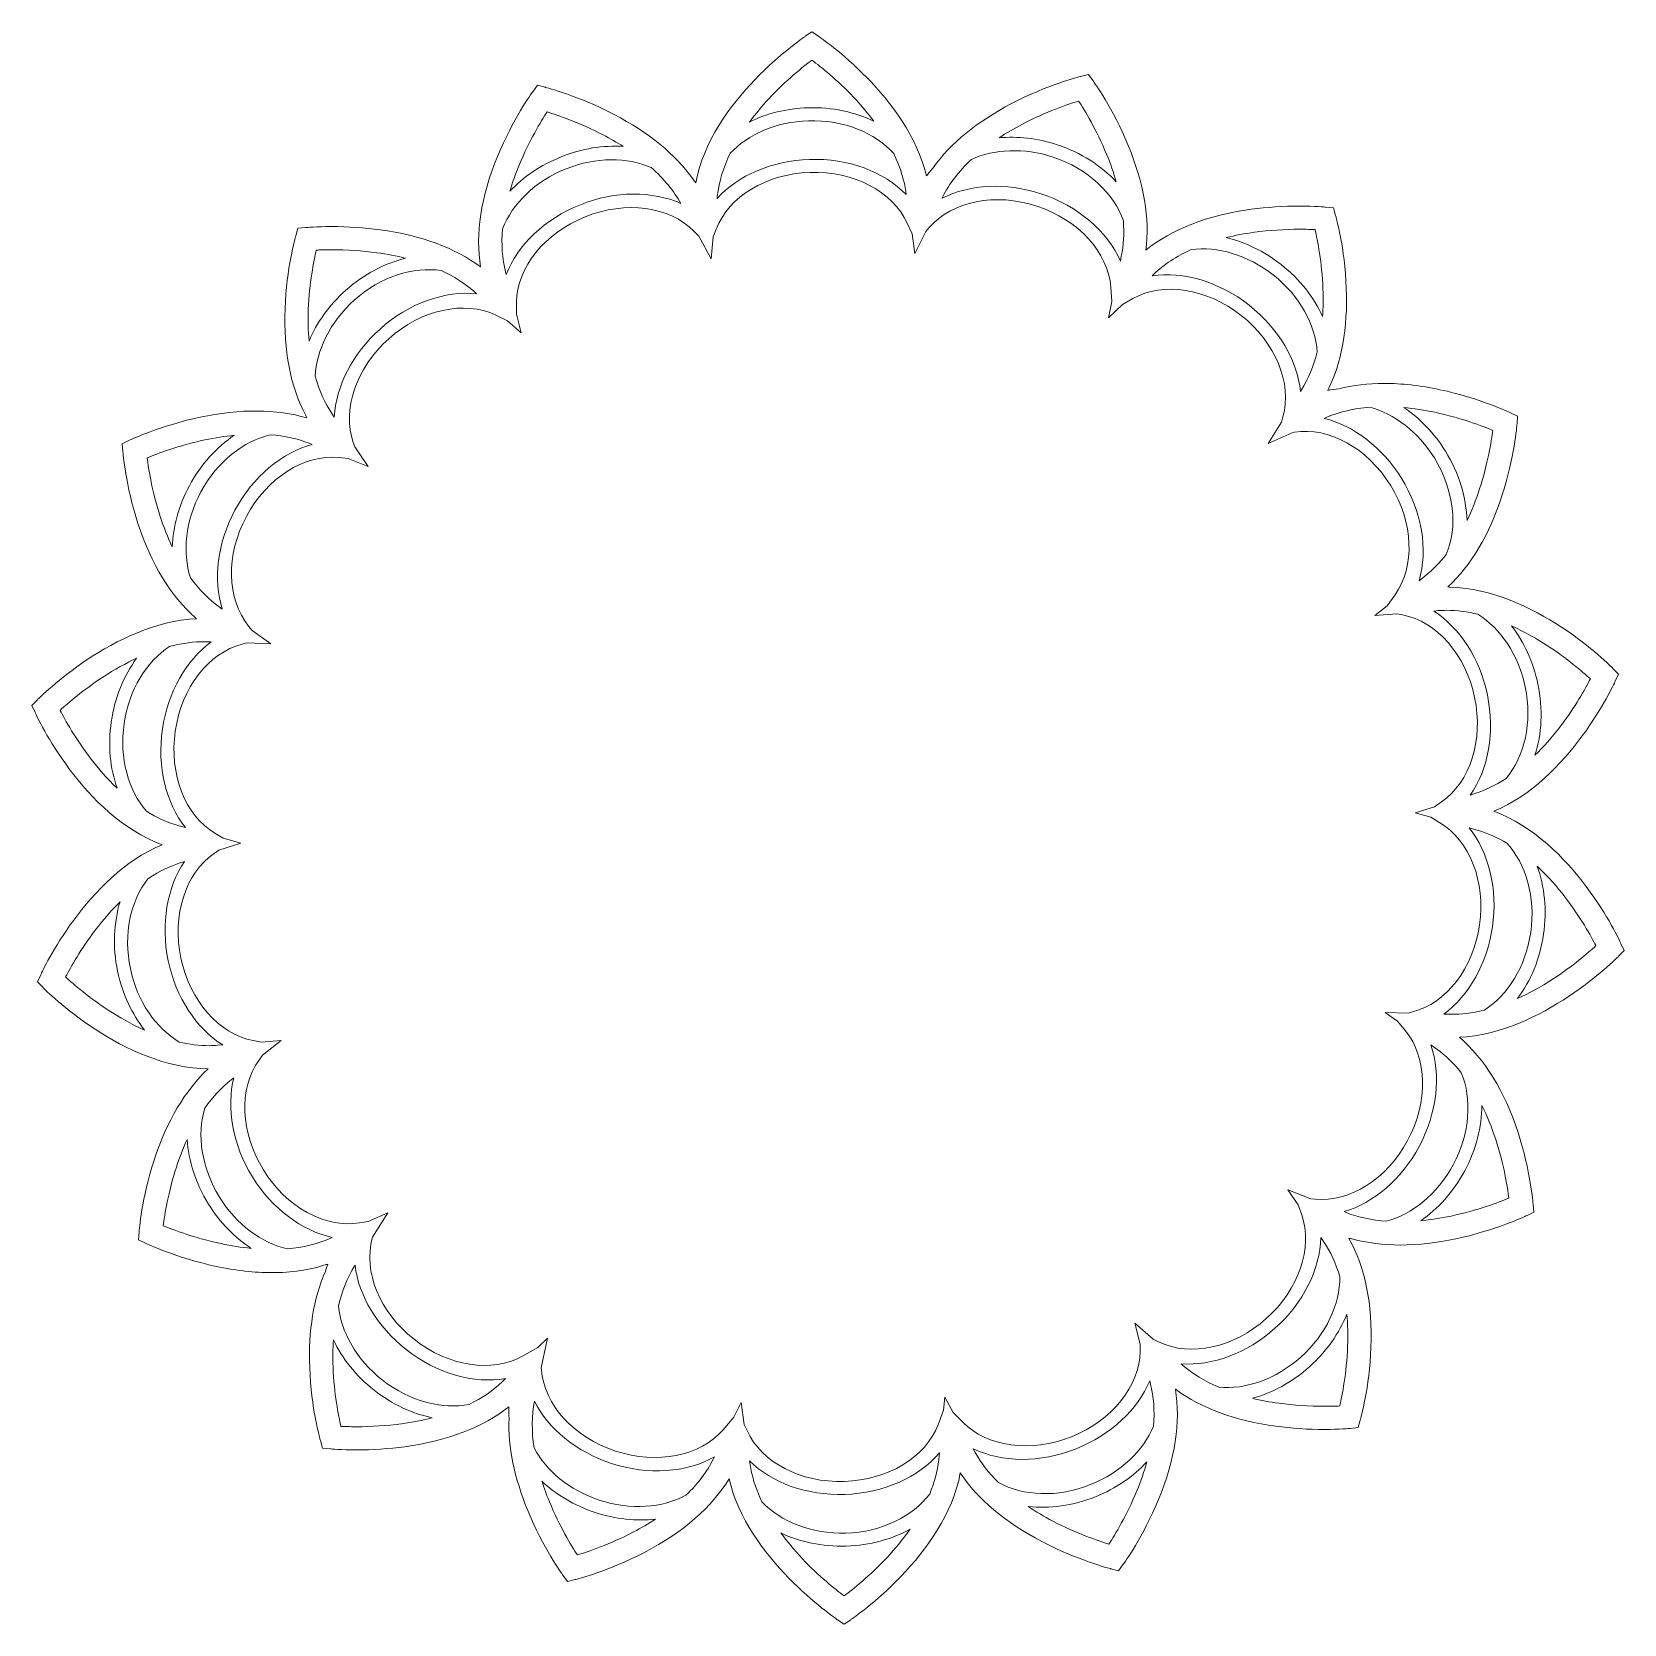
# Model space of a CAD drawing. Header units: millimetres. Extents: x 37 to 1687, y -819 to -120.
# Drawn here: x 37.2 to 343.8, y -451 to -144.4 of the extents above; entities that cross this region are included whole.
import ezdxf

# ---------------------------------------------------------------- set-up
doc = ezdxf.new("R2010")
doc.units = ezdxf.units.MM
doc.header["$MEASUREMENT"] = 0
doc.layers.add('Layer 2', color=7, linetype='Continuous')

msp = doc.modelspace()

# ---------------------------------------------------------------- linework, layer by layer
at = {"layer": 'Layer 2', "lineweight": 0}
for points, knots in [([(318.71, -294.48), (333.31, -288.37), (341.72, -270.27), (342.08, -269.46), (342.08, -269.46), (342.72, -268.07), (342.72, -268.07), (342.72, -268.07), (341.64, -266.98), (341.64, -266.98), (341.02, -266.35), (326.38, -251.71), (310.23, -251.35), (310.11, -251.33), (309.99, -251.31), (309.87, -251.3), (314.28, -247.19), (317.85, -241.18), (320.26, -233.77), (322.66, -226.37), (323.15, -220.18), (323.17, -219.92), (323.17, -219.92), (323.28, -218.4), (323.28, -218.4), (323.28, -218.4), (321.89, -217.74), (321.89, -217.74), (321.66, -217.63), (315.95, -214.94), (308.31, -213.31), (304.56, -212.51), (300.95, -212.1), (297.59, -212.1), (297.59, -212.1), (297.59, -212.1), (297.59, -212.1), (294.47, -212.1), (291.57, -212.45), (288.89, -213.13), (288.16, -213.19), (287.44, -213.3), (286.73, -213.47), (289.37, -208.16), (290.6, -201.41), (290.3, -193.76), (290, -186), (288.31, -180.02), (288.24, -179.77), (288.24, -179.77), (287.83, -178.3), (287.83, -178.3), (287.83, -178.3), (286.3, -178.15), (286.3, -178.15), (286.22, -178.14), (284.31, -177.96), (281.37, -177.96), (278.19, -177.96), (275.04, -178.17), (272, -178.58), (263.63, -179.71), (256.68, -182.41), (251.73, -186.43), (252.47, -180.45), (251.3, -173.54), (248.31, -166.29), (245.35, -159.12), (241.68, -154.05), (241.53, -153.84), (241.53, -153.84), (240.64, -152.6), (240.64, -152.6), (240.64, -152.6), (239.15, -152.98), (239.15, -152.98), (238.89, -153.04), (232.78, -154.61), (225.86, -158.21), (219.25, -161.66), (214.11, -165.88), (210.75, -170.57), (210.29, -171.07), (209.87, -171.6), (209.48, -172.16), (205.82, -156.99), (189.4, -145.76), (188.66, -145.26), (188.66, -145.26), (187.4, -144.41), (187.4, -144.41), (187.4, -144.41), (186.13, -145.26), (186.13, -145.26), (185.36, -145.78), (168.02, -157.64), (165.03, -173.48), (164.85, -173.22), (164.66, -172.97), (164.47, -172.73), (161.12, -168.02), (155.94, -163.76), (149.31, -160.31), (142.39, -156.7), (136.28, -155.14), (136.02, -155.08), (136.02, -155.08), (134.54, -154.7), (134.54, -154.7), (134.54, -154.7), (133.64, -155.93), (133.64, -155.93), (133.49, -156.15), (129.81, -161.24), (126.86, -168.39), (123.67, -176.12), (122.56, -183.42), (123.6, -189.66), (118.73, -186.04), (112.1, -183.58), (104.25, -182.52), (101.21, -182.11), (98.06, -181.9), (94.88, -181.9), (91.94, -181.9), (90.03, -182.08), (89.95, -182.09), (89.95, -182.09), (88.42, -182.24), (88.42, -182.24), (88.42, -182.24), (88.01, -183.71), (88.01, -183.71), (87.93, -183.96), (86.25, -189.95), (85.95, -197.7), (85.64, -205.73), (87, -212.73), (89.9, -218.16), (89.98, -218.36), (90.07, -218.56), (90.16, -218.76), (84.35, -217.02), (77.3, -216.97), (69.59, -218.62), (61.92, -220.26), (56.24, -222.94), (56, -223.05), (56, -223.05), (54.62, -223.71), (54.62, -223.71), (54.62, -223.71), (54.73, -225.23), (54.73, -225.23), (54.75, -225.49), (55.24, -231.7), (57.64, -239.08), (60.18, -246.88), (63.97, -253.08), (68.68, -257.19), (68.75, -257.27), (68.83, -257.34), (68.9, -257.41), (53.06, -258.23), (38.89, -272.4), (38.28, -273.02), (38.28, -273.02), (37.2, -274.11), (37.2, -274.11), (37.2, -274.11), (37.84, -275.5), (37.84, -275.5), (38.22, -276.34), (47.03, -295.3), (62.29, -300.95), (47.69, -307.06), (39.28, -325.16), (38.92, -325.96), (38.92, -325.96), (38.28, -327.36), (38.28, -327.36), (38.28, -327.36), (39.36, -328.45), (39.36, -328.45), (39.99, -329.08), (54.86, -343.96), (71.17, -344.09), (66.74, -348.2), (63.16, -354.22), (60.74, -361.65), (58.35, -369.04), (57.86, -375.24), (57.84, -375.5), (57.84, -375.5), (57.72, -377.02), (57.72, -377.02), (57.72, -377.02), (59.11, -377.68), (59.11, -377.68), (59.35, -377.8), (65.04, -380.48), (72.69, -382.12), (76.45, -382.92), (80.06, -383.33), (83.43, -383.33), (87.23, -383.33), (90.71, -382.81), (93.85, -381.79), (93.97, -381.77), (94.09, -381.73), (94.21, -381.7), (94.02, -382.16), (93.86, -382.64), (93.72, -383.12), (91.47, -388.25), (90.42, -394.57), (90.7, -401.66), (91, -409.41), (92.69, -415.41), (92.76, -415.66), (92.76, -415.66), (93.17, -417.13), (93.17, -417.13), (93.17, -417.13), (94.7, -417.28), (94.7, -417.28), (94.78, -417.28), (96.69, -417.47), (99.63, -417.47), (102.81, -417.47), (105.96, -417.26), (109, -416.85), (117.26, -415.73), (124.13, -413.09), (129.06, -409.16), (129, -409.92), (129.01, -410.68), (129.08, -411.44), (128.88, -416.83), (130.1, -422.85), (132.69, -429.14), (135.65, -436.29), (139.32, -441.38), (139.47, -441.59), (139.47, -441.59), (140.37, -442.82), (140.37, -442.82), (140.37, -442.82), (141.85, -442.45), (141.85, -442.45), (142.11, -442.38), (148.22, -440.82), (155.14, -437.21), (162.6, -433.32), (168.2, -428.45), (171.46, -423.02), (174.99, -438.32), (191.6, -449.67), (192.34, -450.17), (192.34, -450.17), (193.6, -451.02), (193.6, -451.02), (193.6, -451.02), (194.87, -450.17), (194.87, -450.17), (195.64, -449.65), (213.03, -437.75), (215.98, -421.9), (219.3, -426.93), (224.69, -431.47), (231.69, -435.12), (238.61, -438.72), (244.72, -440.29), (244.98, -440.35), (244.98, -440.35), (246.46, -440.73), (246.46, -440.73), (246.46, -440.73), (247.36, -439.49), (247.36, -439.49), (247.52, -439.28), (251.19, -434.18), (254.14, -427.04), (257.33, -419.31), (258.44, -412.02), (257.4, -405.78), (257.44, -405.81), (257.48, -405.83), (257.53, -405.86), (262.38, -409.43), (268.97, -411.85), (276.75, -412.91), (279.79, -413.32), (282.94, -413.53), (286.12, -413.53), (289.06, -413.53), (290.97, -413.34), (291.05, -413.33), (291.05, -413.33), (292.58, -413.18), (292.58, -413.18), (292.58, -413.18), (293, -411.72), (293, -411.72), (293.07, -411.47), (294.75, -405.45), (295.05, -397.72), (295.38, -389.43), (293.91, -382.23), (290.81, -376.73), (291.02, -376.77), (291.23, -376.81), (291.44, -376.84), (297.13, -378.41), (303.95, -378.4), (311.41, -376.81), (319.07, -375.17), (324.76, -372.49), (325, -372.37), (325, -372.37), (326.38, -371.71), (326.38, -371.71), (326.38, -371.71), (326.27, -370.19), (326.27, -370.19), (326.25, -369.93), (325.76, -363.74), (323.36, -356.34), (320.78, -348.42), (316.9, -342.13), (312.07, -338.02), (327.92, -337.22), (342.11, -323.03), (342.72, -322.41), (342.72, -322.41), (343.8, -321.32), (343.8, -321.32), (343.8, -321.32), (343.16, -319.93), (343.16, -319.93), (342.78, -319.09), (333.97, -300.13), (318.71, -294.48)], [0, 0, 0, 0, 1, 1, 1, 2, 2, 2, 3, 3, 3, 4, 4, 4, 5, 5, 5, 6, 6, 6, 7, 7, 7, 8, 8, 8, 9, 9, 9, 10, 10, 10, 11, 11, 11, 12, 12, 12, 13, 13, 13, 14, 14, 14, 15, 15, 15, 16, 16, 16, 17, 17, 17, 18, 18, 18, 19, 19, 19, 20, 20, 20, 21, 21, 21, 22, 22, 22, 23, 23, 23, 24, 24, 24, 25, 25, 25, 26, 26, 26, 27, 27, 27, 28, 28, 28, 29, 29, 29, 30, 30, 30, 31, 31, 31, 32, 32, 32, 33, 33, 33, 34, 34, 34, 35, 35, 35, 36, 36, 36, 37, 37, 37, 38, 38, 38, 39, 39, 39, 40, 40, 40, 41, 41, 41, 42, 42, 42, 43, 43, 43, 44, 44, 44, 45, 45, 45, 46, 46, 46, 47, 47, 47, 48, 48, 48, 49, 49, 49, 50, 50, 50, 51, 51, 51, 52, 52, 52, 53, 53, 53, 54, 54, 54, 55, 55, 55, 56, 56, 56, 57, 57, 57, 58, 58, 58, 59, 59, 59, 60, 60, 60, 61, 61, 61, 62, 62, 62, 63, 63, 63, 64, 64, 64, 65, 65, 65, 66, 66, 66, 67, 67, 67, 68, 68, 68, 69, 69, 69, 70, 70, 70, 71, 71, 71, 72, 72, 72, 73, 73, 73, 74, 74, 74, 75, 75, 75, 76, 76, 76, 77, 77, 77, 78, 78, 78, 79, 79, 79, 80, 80, 80, 81, 81, 81, 82, 82, 82, 83, 83, 83, 84, 84, 84, 85, 85, 85, 86, 86, 86, 87, 87, 87, 88, 88, 88, 89, 89, 89, 90, 90, 90, 91, 91, 91, 92, 92, 92, 93, 93, 93, 94, 94, 94, 95, 95, 95, 96, 96, 96, 97, 97, 97, 98, 98, 98, 99, 99, 99, 100, 100, 100, 101, 101, 101, 102, 102, 102, 103, 103, 103, 104, 104, 104, 105, 105, 105, 106, 106, 106, 107, 107, 107, 108, 108, 108, 109, 109, 109, 110, 110, 110, 111, 111, 111, 112, 112, 112, 113, 113, 113, 114, 114, 114, 114]), ([(179.08, -157.32), (182.41, -153.75), (185.76, -151.09), (187.4, -149.86), (189.18, -151.19), (192.25, -153.65), (195.41, -156.99), (196.92, -158.58), (198.21, -160.12), (199.31, -161.6), (195.66, -159.84), (191.3, -158.88), (186.65, -159.03), (182.51, -159.16), (178.66, -160.15), (175.37, -161.77), (176.6, -160.11), (177.88, -158.61), (179.08, -157.32)], [0, 0, 0, 0, 1, 1, 1, 2, 2, 2, 3, 3, 3, 4, 4, 4, 5, 5, 5, 6, 6, 6, 6]), ([(227.96, -162.16), (232.53, -159.78), (236.73, -158.35), (238.76, -157.73), (239.9, -159.49), (242.19, -163.25), (244.14, -167.98), (244.89, -169.79), (245.51, -171.56), (246, -173.29), (243.14, -170.21), (239.23, -167.66), (234.61, -166.14), (230.81, -164.89), (226.98, -164.49), (223.43, -164.82), (224.84, -163.89), (226.34, -163.01), (227.96, -162.16)], [0, 0, 0, 0, 1, 1, 1, 2, 2, 2, 3, 3, 3, 4, 4, 4, 5, 5, 5, 6, 6, 6, 6]), ([(136.42, -159.83), (138.44, -160.45), (142.64, -161.88), (147.22, -164.26), (148.57, -164.97), (149.85, -165.71), (151.07, -166.48), (147.26, -166.23), (143.15, -166.85), (139.14, -168.46), (135.18, -170.04), (131.82, -172.37), (129.25, -175.11), (129.73, -173.47), (130.32, -171.79), (131.03, -170.08), (132.98, -165.35), (135.27, -161.59), (136.42, -159.83)], [0, 0, 0, 0, 1, 1, 1, 2, 2, 2, 3, 3, 3, 4, 4, 4, 5, 5, 5, 6, 6, 6, 6]), ([(186.73, -161.53), (193.52, -161.32), (199.59, -163.86), (203.16, -167.86), (204.55, -170.74), (205.2, -173.21), (205.49, -175.14), (205.49, -175.14), (205.57, -175.73), (205.57, -175.73), (201.29, -171.34), (194.43, -168.74), (186.96, -168.97), (179.7, -169.2), (173.19, -172.06), (169.15, -176.5), (169.15, -176.5), (169.19, -176.08), (169.19, -176.08), (169.49, -173.17), (170.41, -170.37), (171.68, -167.77), (175.11, -164.16), (180.55, -161.72), (186.73, -161.53)], [0, 0, 0, 0, 1, 1, 1, 2, 2, 2, 3, 3, 3, 4, 4, 4, 5, 5, 5, 6, 6, 6, 7, 7, 7, 8, 8, 8, 8]), ([(162.15, -177.46), (156.68, -175.02), (149.57, -175), (142.83, -177.69), (135.96, -180.44), (130.75, -185.49), (128.54, -191.16), (128.54, -191.16), (128.41, -190.65), (128.41, -190.65), (127.76, -188.12), (127.57, -185.32), (127.84, -182.31), (129.72, -177.54), (134.1, -173.16), (140.06, -170.78), (145.85, -168.46), (151.86, -168.54), (156.46, -170.53), (158.9, -172.7), (160.81, -175.03), (162.15, -177.46)], [0, 0, 0, 0, 1, 1, 1, 2, 2, 2, 3, 3, 3, 4, 4, 4, 5, 5, 5, 6, 6, 6, 7, 7, 7, 7]), ([(212.57, -176.23), (213.82, -173.69), (215.69, -171.25), (218.12, -168.97), (222.51, -166.98), (228.2, -166.67), (233.83, -168.52), (240.6, -170.75), (245.59, -175.55), (247.38, -180.83), (247.55, -183.25), (247.42, -185.53), (246.98, -187.63), (246.98, -187.63), (246.79, -188.54), (246.79, -188.54), (244.32, -182.85), (238.7, -177.96), (231.51, -175.59), (224.73, -173.36), (217.75, -173.77), (212.48, -176.43), (212.48, -176.43), (212.57, -176.23), (212.57, -176.23)], [0, 0, 0, 0, 1, 1, 1, 2, 2, 2, 3, 3, 3, 4, 4, 4, 5, 5, 5, 6, 6, 6, 7, 7, 7, 8, 8, 8, 8]), ([(167.98, -188.09), (167.98, -188.09), (168.41, -183.9), (168.41, -183.9), (168.41, -183.9), (168.98, -182.41), (168.98, -182.41), (171.36, -176.13), (178.62, -171.74), (187.04, -171.47), (195.46, -171.21), (202.98, -175.14), (205.75, -181.26), (205.75, -181.26), (206.69, -183.33), (206.69, -183.33), (206.69, -183.33), (207.24, -187.09), (207.24, -187.09), (207.24, -187.09), (209.32, -182.87), (209.32, -182.87), (209.32, -182.87), (210.01, -182.07), (210.01, -182.07), (214.4, -176.98), (222.72, -175.34), (230.72, -177.97), (238.72, -180.6), (244.44, -186.87), (244.96, -193.56), (244.96, -193.56), (245.17, -196.32), (245.17, -196.32), (245.17, -196.32), (244.52, -199.46), (244.52, -199.46), (244.52, -199.46), (247.19, -196.89), (247.19, -196.89), (247.19, -196.89), (249.19, -195.77), (249.19, -195.77), (255.05, -192.5), (263.44, -193.8), (270.06, -199.01), (276.67, -204.22), (279.91, -212.07), (278.1, -218.53), (278.1, -218.53), (277.82, -219.54), (277.82, -219.54), (277.82, -219.54), (275.26, -223.65), (275.26, -223.65), (275.26, -223.65), (279.89, -221.59), (279.89, -221.59), (279.89, -221.59), (280.3, -221.52), (280.3, -221.52), (286.93, -220.45), (294.36, -224.54), (298.8, -231.7), (303.23, -238.86), (303.59, -247.34), (299.68, -252.8), (299.68, -252.8), (298.15, -254.93), (298.15, -254.93), (298.15, -254.93), (295.81, -256.77), (295.81, -256.77), (295.81, -256.77), (300.01, -256.46), (300.01, -256.46), (300.01, -256.46), (301.11, -256.67), (301.11, -256.67), (307.7, -257.93), (313.29, -264.32), (315.01, -272.56), (316.73, -280.8), (314.16, -288.89), (308.62, -292.69), (308.62, -292.69), (307.27, -293.61), (307.27, -293.61), (307.27, -293.61), (303.58, -294.82), (303.58, -294.82), (303.58, -294.82), (306.56, -295.65), (306.56, -295.65), (306.56, -295.65), (308.33, -296.7), (308.33, -296.7), (314.09, -300.14), (317.16, -308.06), (315.96, -316.39), (314.76, -324.73), (309.58, -331.45), (303.07, -333.12), (303.07, -333.12), (302.22, -333.34), (302.22, -333.34), (302.22, -333.34), (297.8, -333.21), (297.8, -333.21), (297.8, -333.21), (300.18, -334.91), (300.18, -334.91), (300.18, -334.91), (301.68, -336.75), (301.68, -336.75), (305.92, -341.96), (306.09, -350.44), (302.11, -357.86), (298.13, -365.28), (290.97, -369.83), (284.28, -369.17), (284.28, -369.17), (283.46, -369.09), (283.46, -369.09), (283.46, -369.09), (279.05, -367.37), (279.05, -367.37), (279.05, -367.37), (281.04, -370.26), (281.04, -370.26), (281.04, -370.26), (281.71, -372.19), (281.71, -372.19), (283.91, -378.53), (281.18, -386.56), (274.9, -392.18), (268.62, -397.79), (260.33, -399.61), (254.27, -396.71), (254.27, -396.71), (253.09, -396.14), (253.09, -396.14), (253.09, -396.14), (249.59, -393.07), (249.59, -393.07), (249.59, -393.07), (250.62, -397.1), (250.62, -397.1), (250.62, -397.1), (250.61, -398.46), (250.61, -398.46), (250.51, -405.18), (245.19, -411.79), (237.37, -414.92), (229.55, -418.04), (221.14, -416.92), (216.44, -412.12), (216.44, -412.12), (214.63, -410.27), (214.63, -410.27), (214.63, -410.27), (213.02, -407.34), (213.02, -407.34), (213.02, -407.34), (212.77, -409.79), (212.77, -409.79), (212.77, -409.79), (211.7, -412.61), (211.7, -412.61), (209.31, -418.89), (202.05, -423.28), (193.63, -423.54), (185.22, -423.81), (177.7, -419.87), (174.92, -413.76), (174.92, -413.76), (174.38, -412.56), (174.38, -412.56), (174.38, -412.56), (173.76, -408.34), (173.76, -408.34), (173.76, -408.34), (172.36, -411.19), (172.36, -411.19), (172.36, -411.19), (170.29, -413.59), (170.29, -413.59), (165.9, -418.67), (157.57, -420.31), (149.57, -417.68), (141.57, -415.05), (135.85, -408.78), (135.34, -402.09), (135.34, -402.09), (135.3, -401.64), (135.3, -401.64), (135.3, -401.64), (136.48, -395.97), (136.48, -395.97), (136.48, -395.97), (134.62, -397.76), (134.62, -397.76), (134.62, -397.76), (131.67, -399.41), (131.67, -399.41), (125.8, -402.68), (117.42, -401.38), (110.8, -396.17), (104.19, -390.96), (100.95, -383.11), (102.76, -376.65), (102.76, -376.65), (102.8, -376.5), (102.8, -376.5), (102.8, -376.5), (105.73, -371.79), (105.73, -371.79), (105.73, -371.79), (101.96, -373.47), (101.96, -373.47), (101.96, -373.47), (100.29, -373.74), (100.29, -373.74), (93.67, -374.81), (86.23, -370.72), (81.79, -363.56), (77.36, -356.4), (77, -347.92), (80.91, -342.46), (80.91, -342.46), (81.64, -341.44), (81.64, -341.44), (81.64, -341.44), (85.2, -338.65), (85.2, -338.65), (85.2, -338.65), (81.37, -338.94), (81.37, -338.94), (81.37, -338.94), (79.81, -338.64), (79.81, -338.64), (73.22, -337.38), (67.63, -330.99), (65.91, -322.75), (64.19, -314.5), (66.76, -306.41), (72.3, -302.62), (72.3, -302.62), (73.23, -301.98), (73.23, -301.98), (73.23, -301.98), (77.42, -300.61), (77.42, -300.61), (77.42, -300.61), (74.03, -299.66), (74.03, -299.66), (74.03, -299.66), (72.45, -298.72), (72.45, -298.72), (66.68, -295.28), (63.62, -287.37), (64.82, -279.04), (66.02, -270.7), (71.2, -263.98), (77.71, -262.31), (77.71, -262.31), (78.59, -262.08), (78.59, -262.08), (78.59, -262.08), (83.19, -262.22), (83.19, -262.22), (83.19, -262.22), (79.65, -259.69), (79.65, -259.69), (79.65, -259.69), (78.94, -258.82), (78.94, -258.82), (74.7, -253.61), (74.53, -245.13), (78.51, -237.71), (82.49, -230.28), (89.66, -225.74), (96.34, -226.39), (96.34, -226.39), (98.09, -226.56), (98.09, -226.56), (98.09, -226.56), (101.98, -228.09), (101.98, -228.09), (101.98, -228.09), (99.4, -224.34), (99.4, -224.34), (99.4, -224.34), (99.1, -223.48), (99.1, -223.48), (96.9, -217.14), (99.64, -209.11), (105.91, -203.5), (112.19, -197.88), (120.48, -196.06), (126.54, -198.96), (126.54, -198.96), (128.76, -200.03), (128.76, -200.03), (128.76, -200.03), (131.41, -202.35), (131.41, -202.35), (131.41, -202.35), (130.49, -198.76), (130.49, -198.76), (130.49, -198.76), (130.52, -196.47), (130.52, -196.47), (130.62, -189.75), (135.94, -183.14), (143.76, -180.02), (151.58, -176.89), (159.99, -178.01), (164.69, -182.81), (164.69, -182.81), (165.6, -183.75), (165.6, -183.75), (165.6, -183.75), (167.98, -188.09), (167.98, -188.09)], [0, 0, 0, 0, 1, 1, 1, 2, 2, 2, 3, 3, 3, 4, 4, 4, 5, 5, 5, 6, 6, 6, 7, 7, 7, 8, 8, 8, 9, 9, 9, 10, 10, 10, 11, 11, 11, 12, 12, 12, 13, 13, 13, 14, 14, 14, 15, 15, 15, 16, 16, 16, 17, 17, 17, 18, 18, 18, 19, 19, 19, 20, 20, 20, 21, 21, 21, 22, 22, 22, 23, 23, 23, 24, 24, 24, 25, 25, 25, 26, 26, 26, 27, 27, 27, 28, 28, 28, 29, 29, 29, 30, 30, 30, 31, 31, 31, 32, 32, 32, 33, 33, 33, 34, 34, 34, 35, 35, 35, 36, 36, 36, 37, 37, 37, 38, 38, 38, 39, 39, 39, 40, 40, 40, 41, 41, 41, 42, 42, 42, 43, 43, 43, 44, 44, 44, 45, 45, 45, 46, 46, 46, 47, 47, 47, 48, 48, 48, 49, 49, 49, 50, 50, 50, 51, 51, 51, 52, 52, 52, 53, 53, 53, 54, 54, 54, 55, 55, 55, 56, 56, 56, 57, 57, 57, 58, 58, 58, 59, 59, 59, 60, 60, 60, 61, 61, 61, 62, 62, 62, 63, 63, 63, 64, 64, 64, 65, 65, 65, 66, 66, 66, 67, 67, 67, 68, 68, 68, 69, 69, 69, 70, 70, 70, 71, 71, 71, 72, 72, 72, 73, 73, 73, 74, 74, 74, 75, 75, 75, 76, 76, 76, 77, 77, 77, 78, 78, 78, 79, 79, 79, 80, 80, 80, 81, 81, 81, 82, 82, 82, 83, 83, 83, 84, 84, 84, 85, 85, 85, 86, 86, 86, 87, 87, 87, 88, 88, 88, 89, 89, 89, 90, 90, 90, 91, 91, 91, 92, 92, 92, 93, 93, 93, 94, 94, 94, 95, 95, 95, 96, 96, 96, 97, 97, 97, 98, 98, 98, 99, 99, 99, 100, 100, 100, 101, 101, 101, 102, 102, 102, 103, 103, 103, 104, 104, 104, 105, 105, 105, 106, 106, 106, 107, 107, 107, 108, 108, 108, 108]), ([(272.61, -183), (275.45, -182.62), (278.39, -182.42), (281.37, -182.42), (282.56, -182.42), (283.56, -182.45), (284.29, -182.49), (284.76, -184.53), (285.61, -188.83), (285.81, -193.93), (285.88, -195.76), (285.85, -197.51), (285.74, -199.2), (284.07, -195.56), (281.37, -192.07), (277.76, -189.23), (274.45, -186.63), (270.8, -184.89), (267.18, -184.03), (268.9, -183.61), (270.71, -183.26), (272.61, -183)], [0, 0, 0, 0, 1, 1, 1, 2, 2, 2, 3, 3, 3, 4, 4, 4, 5, 5, 5, 6, 6, 6, 7, 7, 7, 7]), ([(90.44, -197.88), (90.64, -192.83), (91.49, -188.49), (91.96, -186.43), (92.69, -186.4), (93.69, -186.36), (94.88, -186.36), (97.86, -186.36), (100.8, -186.56), (103.64, -186.94), (105.58, -187.2), (107.43, -187.56), (109.18, -188), (105.18, -188.97), (101.15, -191.06), (97.62, -194.21), (94.41, -197.08), (92.04, -200.45), (90.57, -203.94), (90.4, -202.01), (90.36, -199.99), (90.44, -197.88)], [0, 0, 0, 0, 1, 1, 1, 2, 2, 2, 3, 3, 3, 4, 4, 4, 5, 5, 5, 6, 6, 6, 7, 7, 7, 7]), ([(276.21, -191.2), (281.35, -195.24), (284.33, -200.81), (284.7, -206.01), (284, -208.78), (282.98, -211.25), (281.67, -213.36), (281.67, -213.36), (281.48, -213.67), (281.48, -213.67), (280.86, -207.71), (277.31, -201.54), (271.6, -197.05), (265.83, -192.5), (258.9, -190.51), (252.91, -191.38), (252.91, -191.38), (253.26, -191.05), (253.26, -191.05), (255.19, -189.19), (257.6, -187.61), (260.43, -186.33), (265.44, -185.68), (271.27, -187.31), (276.21, -191.2)], [0, 0, 0, 0, 1, 1, 1, 2, 2, 2, 3, 3, 3, 4, 4, 4, 5, 5, 5, 6, 6, 6, 7, 7, 7, 8, 8, 8, 8]), ([(116.05, -190.38), (118.45, -191.5), (120.55, -192.82), (122.29, -194.35), (122.29, -194.35), (122.85, -194.84), (122.85, -194.84), (116.74, -194.23), (109.82, -196.65), (104.25, -201.63), (98.91, -206.4), (95.76, -212.68), (95.44, -218.59), (95.44, -218.59), (95.1, -218.09), (95.1, -218.09), (93.66, -216), (92.54, -213.52), (91.76, -210.72), (92.01, -205.69), (94.62, -200.25), (99.29, -196.08), (104.39, -191.52), (110.72, -189.57), (116.05, -190.38)], [0, 0, 0, 0, 1, 1, 1, 2, 2, 2, 3, 3, 3, 4, 4, 4, 5, 5, 5, 6, 6, 6, 7, 7, 7, 8, 8, 8, 8]), ([(309.55, -245.02), (308.27, -246.66), (306.87, -248.08), (305.39, -249.25), (305.39, -249.25), (304.32, -250.09), (304.32, -250.09), (306.07, -244.14), (304.91, -236.81), (300.92, -230.38), (297.22, -224.41), (291.72, -220.26), (286.06, -218.84), (286.06, -218.84), (286.4, -218.7), (286.4, -218.7), (288.87, -217.6), (291.7, -216.93), (294.84, -216.68), (299.51, -217.96), (304.11, -221.39), (307.25, -226.46), (311.11, -232.68), (311.78, -239.78), (309.55, -245.02)], [0, 0, 0, 0, 1, 1, 1, 2, 2, 2, 3, 3, 3, 4, 4, 4, 5, 5, 5, 6, 6, 6, 7, 7, 7, 8, 8, 8, 8]), ([(318.51, -221.14), (318.23, -223.24), (317.53, -227.6), (315.97, -232.4), (315.26, -234.59), (314.45, -236.63), (313.54, -238.52), (313.42, -234.15), (312.06, -229.47), (309.38, -225.14), (307.2, -221.63), (304.42, -218.79), (301.38, -216.75), (303.31, -216.93), (305.31, -217.24), (307.36, -217.67), (312.42, -218.75), (316.55, -220.33), (318.51, -221.14)], [0, 0, 0, 0, 1, 1, 1, 2, 2, 2, 3, 3, 3, 4, 4, 4, 5, 5, 5, 6, 6, 6, 6]), ([(59.39, -226.45), (61.35, -225.64), (65.48, -224.06), (70.54, -222.98), (72.47, -222.57), (74.35, -222.28), (76.17, -222.1), (72.79, -224.38), (69.75, -227.69), (67.54, -231.82), (65.47, -235.67), (64.4, -239.72), (64.23, -243.56), (63.38, -241.75), (62.6, -239.8), (61.93, -237.71), (60.36, -232.91), (59.66, -228.55), (59.39, -226.45)], [0, 0, 0, 0, 1, 1, 1, 2, 2, 2, 3, 3, 3, 4, 4, 4, 5, 5, 5, 6, 6, 6, 6]), ([(69.74, -233), (72.9, -227.12), (78.01, -223.17), (83.17, -221.99), (85.9, -222.22), (88.4, -222.77), (90.62, -223.64), (90.62, -223.64), (91.17, -223.86), (91.17, -223.86), (85.33, -225.45), (79.78, -230.04), (76.3, -236.52), (72.9, -242.86), (72.11, -249.87), (73.87, -255.55), (73.87, -255.55), (73.27, -255.13), (73.27, -255.13), (71.25, -253.68), (69.4, -251.79), (67.73, -249.51), (66.17, -244.67), (66.75, -238.59), (69.74, -233)], [0, 0, 0, 0, 1, 1, 1, 2, 2, 2, 3, 3, 3, 4, 4, 4, 5, 5, 5, 6, 6, 6, 7, 7, 7, 8, 8, 8, 8]), ([(324.75, -270.53), (326.17, -277.37), (324.61, -283.96), (321.08, -288.16), (318.86, -289.6), (316.88, -290.47), (315.25, -291), (315.25, -291), (314.17, -291.36), (314.17, -291.36), (317.65, -286.38), (318.97, -279.27), (317.46, -272.05), (315.99, -265.02), (312.12, -259.16), (307.14, -255.93), (307.14, -255.93), (308, -255.86), (308, -255.86), (308.53, -255.82), (309.08, -255.8), (309.62, -255.8), (311.65, -255.8), (313.66, -256.08), (315.62, -256.55), (319.95, -259.25), (323.45, -264.3), (324.75, -270.53)], [0, 0, 0, 0, 1, 1, 1, 2, 2, 2, 3, 3, 3, 4, 4, 4, 5, 5, 5, 6, 6, 6, 7, 7, 7, 8, 8, 8, 9, 9, 9, 9]), ([(337.29, -269.02), (336.28, -270.99), (334.36, -274.39), (331.59, -278.04), (329.9, -280.26), (328.24, -282.12), (326.63, -283.69), (327.93, -279.61), (328.21, -274.87), (327.2, -270.02), (326.3, -265.7), (324.49, -261.87), (322.11, -258.81), (324.74, -259.99), (327.11, -261.37), (329.07, -262.64), (332.82, -265.09), (335.71, -267.56), (337.29, -269.02)], [0, 0, 0, 0, 1, 1, 1, 2, 2, 2, 3, 3, 3, 4, 4, 4, 5, 5, 5, 6, 6, 6, 6]), ([(54.97, -277.61), (55.92, -271.05), (59.33, -265.62), (63.74, -262.74), (66.36, -262.06), (68.57, -261.84), (70.3, -261.84), (70.52, -261.84), (70.74, -261.85), (70.96, -261.85), (70.96, -261.85), (71.73, -261.87), (71.73, -261.87), (66.91, -265.4), (63.38, -271.53), (62.34, -278.68), (61.3, -285.93), (63.03, -292.9), (66.76, -297.64), (66.76, -297.64), (65.59, -297.32), (65.59, -297.32), (63.34, -296.69), (61.23, -295.7), (59.27, -294.48), (55.8, -290.47), (54.02, -284.24), (54.97, -277.61)], [0, 0, 0, 0, 1, 1, 1, 2, 2, 2, 3, 3, 3, 4, 4, 4, 5, 5, 5, 6, 6, 6, 7, 7, 7, 8, 8, 8, 9, 9, 9, 9]), ([(48.61, -284.44), (45.63, -280.58), (43.57, -276.87), (42.63, -275.06), (44.22, -273.6), (47.11, -271.13), (50.85, -268.68), (53.17, -267.17), (55.35, -265.98), (57.38, -265.04), (54.93, -268.37), (53.18, -272.56), (52.5, -277.26), (51.84, -281.82), (52.29, -286.22), (53.61, -290.03), (51.65, -288.16), (49.97, -286.21), (48.61, -284.44)], [0, 0, 0, 0, 1, 1, 1, 2, 2, 2, 3, 3, 3, 4, 4, 4, 5, 5, 5, 6, 6, 6, 6]), ([(325.8, -317.81), (324.85, -324.45), (321.37, -329.94), (316.88, -332.79), (314.42, -333.39), (312.35, -333.59), (310.7, -333.59), (310.51, -333.59), (310.32, -333.58), (310.13, -333.58), (310.13, -333.58), (309.06, -333.54), (309.06, -333.54), (313.87, -330.02), (317.4, -323.89), (318.44, -316.75), (319.49, -309.46), (317.74, -302.45), (313.96, -297.7), (313.96, -297.7), (315.41, -298.11), (315.41, -298.11), (317.47, -298.68), (319.42, -299.57), (321.23, -300.65), (324.89, -304.64), (326.79, -311.01), (325.8, -317.81)], [0, 0, 0, 0, 1, 1, 1, 2, 2, 2, 3, 3, 3, 4, 4, 4, 5, 5, 5, 6, 6, 6, 7, 7, 7, 8, 8, 8, 9, 9, 9, 9]), ([(56.17, -324.78), (54.79, -318.13), (56.23, -311.72), (59.55, -307.51), (61.91, -305.93), (64.03, -304.98), (65.75, -304.42), (65.75, -304.42), (66.62, -304.14), (66.62, -304.14), (63.24, -309.1), (61.97, -316.13), (63.46, -323.26), (64.94, -330.36), (68.89, -336.28), (73.95, -339.49), (73.95, -339.49), (73, -339.56), (73, -339.56), (72.43, -339.6), (71.89, -339.63), (71.38, -339.63), (69.42, -339.63), (67.48, -339.36), (65.59, -338.93), (61.13, -336.28), (57.5, -331.15), (56.17, -324.78)], [0, 0, 0, 0, 1, 1, 1, 2, 2, 2, 3, 3, 3, 4, 4, 4, 5, 5, 5, 6, 6, 6, 7, 7, 7, 8, 8, 8, 9, 9, 9, 9]), ([(330.15, -326.75), (327.7, -328.35), (325.4, -329.59), (323.28, -330.55), (325.79, -327.2), (327.59, -322.94), (328.28, -318.17), (328.96, -313.48), (328.46, -308.96), (327.06, -305.09), (329.16, -307.04), (330.95, -309.12), (332.39, -310.99), (335.37, -314.85), (337.43, -318.55), (338.37, -320.37), (336.78, -321.83), (333.9, -324.3), (330.15, -326.75)], [0, 0, 0, 0, 1, 1, 1, 2, 2, 2, 3, 3, 3, 4, 4, 4, 5, 5, 5, 6, 6, 6, 6]), ([(43.71, -326.4), (44.72, -324.44), (46.64, -321.04), (49.41, -317.39), (51.04, -315.24), (52.65, -313.43), (54.2, -311.9), (52.98, -315.91), (52.73, -320.55), (53.72, -325.29), (54.64, -329.67), (56.49, -333.55), (58.92, -336.63), (56.28, -335.45), (53.89, -334.07), (51.93, -332.78), (48.18, -330.34), (45.3, -327.86), (43.71, -326.4)], [0, 0, 0, 0, 1, 1, 1, 2, 2, 2, 3, 3, 3, 4, 4, 4, 5, 5, 5, 6, 6, 6, 6]), ([(310.88, -362.56), (307.82, -368.26), (302.94, -372.14), (297.95, -373.45), (295.18, -373.23), (292.64, -372.68), (290.38, -371.8), (290.38, -371.8), (289.86, -371.59), (289.86, -371.59), (295.55, -369.9), (300.93, -365.37), (304.32, -359.04), (307.83, -352.5), (308.56, -345.26), (306.59, -339.48), (306.59, -339.48), (307.73, -340.3), (307.73, -340.3), (309.42, -341.51), (310.99, -343.03), (312.44, -344.83), (314.53, -349.84), (314.13, -356.5), (310.88, -362.56)], [0, 0, 0, 0, 1, 1, 1, 2, 2, 2, 3, 3, 3, 4, 4, 4, 5, 5, 5, 6, 6, 6, 7, 7, 7, 8, 8, 8, 8]), ([(70.52, -351.66), (72.06, -349.48), (73.76, -347.63), (75.61, -346.18), (75.61, -346.18), (76.11, -345.79), (76.11, -345.79), (74.61, -351.62), (75.82, -358.67), (79.67, -364.88), (83.48, -371.04), (89.2, -375.25), (95.05, -376.54), (95.05, -376.54), (94.6, -376.74), (94.6, -376.74), (92.18, -377.81), (89.43, -378.48), (86.37, -378.74), (81.49, -377.6), (76.62, -374.1), (73.34, -368.8), (69.82, -363.12), (68.95, -356.72), (70.52, -351.66)], [0, 0, 0, 0, 1, 1, 1, 2, 2, 2, 3, 3, 3, 4, 4, 4, 5, 5, 5, 6, 6, 6, 7, 7, 7, 8, 8, 8, 8]), ([(321.61, -368.98), (319.66, -369.79), (315.52, -371.36), (310.46, -372.44), (308.46, -372.87), (306.51, -373.17), (304.62, -373.35), (307.93, -371.07), (310.91, -367.81), (313.09, -363.75), (315.31, -359.6), (316.39, -355.23), (316.41, -351.14), (317.41, -353.15), (318.31, -355.34), (319.08, -357.71), (320.64, -362.52), (321.34, -366.88), (321.61, -368.98)], [0, 0, 0, 0, 1, 1, 1, 2, 2, 2, 3, 3, 3, 4, 4, 4, 5, 5, 5, 6, 6, 6, 6]), ([(62.49, -374.29), (62.77, -372.19), (63.47, -367.83), (65.03, -363.02), (65.64, -361.13), (66.33, -359.35), (67.1, -357.68), (67.37, -361.78), (68.72, -366.1), (71.21, -370.12), (73.44, -373.72), (76.3, -376.61), (79.42, -378.66), (77.56, -378.48), (75.62, -378.18), (73.64, -377.75), (68.59, -376.67), (64.45, -375.1), (62.49, -374.29)], [0, 0, 0, 0, 1, 1, 1, 2, 2, 2, 3, 3, 3, 4, 4, 4, 5, 5, 5, 6, 6, 6, 6]), ([(265.76, -405.41), (263.02, -404.23), (260.65, -402.78), (258.72, -401.08), (258.72, -401.08), (258.49, -400.88), (258.49, -400.88), (264.46, -401.3), (271.15, -398.88), (276.56, -394.04), (282.05, -389.14), (285.22, -382.65), (285.39, -376.59), (285.39, -376.59), (285.91, -377.35), (285.91, -377.35), (287.25, -379.29), (288.3, -381.57), (289.07, -384.14), (289.09, -389.38), (286.45, -395.19), (281.53, -399.59), (276.74, -403.87), (270.87, -405.85), (265.76, -405.41)], [0, 0, 0, 0, 1, 1, 1, 2, 2, 2, 3, 3, 3, 4, 4, 4, 5, 5, 5, 6, 6, 6, 7, 7, 7, 8, 8, 8, 8]), ([(104.65, -403.98), (99.71, -400.1), (96.77, -394.81), (96.22, -389.8), (96.92, -386.88), (97.96, -384.28), (99.33, -382.08), (99.33, -382.08), (99.43, -381.91), (99.43, -381.91), (100.16, -387.75), (103.68, -393.74), (109.25, -398.13), (115.18, -402.8), (122.33, -404.78), (128.42, -403.72), (128.42, -403.72), (127.74, -404.38), (127.74, -404.38), (126.01, -406.04), (123.89, -407.48), (121.43, -408.69), (116.22, -409.71), (109.92, -408.13), (104.65, -403.98)], [0, 0, 0, 0, 1, 1, 1, 2, 2, 2, 3, 3, 3, 4, 4, 4, 5, 5, 5, 6, 6, 6, 7, 7, 7, 8, 8, 8, 8]), ([(290.56, -397.55), (290.36, -402.66), (289.51, -406.96), (289.04, -409), (288.31, -409.03), (287.31, -409.06), (286.12, -409.06), (283.14, -409.06), (280.2, -408.87), (277.36, -408.49), (275.57, -408.24), (273.85, -407.92), (272.21, -407.52), (276.02, -406.49), (279.84, -404.46), (283.19, -401.46), (286.53, -398.48), (288.96, -394.95), (290.42, -391.31), (290.59, -393.29), (290.64, -395.37), (290.56, -397.55)], [0, 0, 0, 0, 1, 1, 1, 2, 2, 2, 3, 3, 3, 4, 4, 4, 5, 5, 5, 6, 6, 6, 7, 7, 7, 7]), ([(108.39, -412.43), (105.56, -412.81), (102.61, -413), (99.63, -413), (98.44, -413), (97.44, -412.97), (96.71, -412.94), (96.24, -410.9), (95.39, -406.6), (95.2, -401.49), (95.13, -399.69), (95.15, -397.95), (95.26, -396.27), (96.94, -399.81), (99.59, -403.19), (103.1, -405.95), (106.59, -408.7), (110.47, -410.48), (114.28, -411.28), (112.43, -411.76), (110.46, -412.15), (108.39, -412.43)], [0, 0, 0, 0, 1, 1, 1, 2, 2, 2, 3, 3, 3, 4, 4, 4, 5, 5, 5, 6, 6, 6, 7, 7, 7, 7]), ([(218.83, -417.94), (218.83, -417.94), (218.45, -417.23), (218.45, -417.23), (223.98, -419.92), (231.34, -420.02), (238.3, -417.24), (245.01, -414.56), (250.14, -409.67), (252.44, -404.16), (252.44, -404.16), (252.6, -404.78), (252.6, -404.78), (253.23, -407.25), (253.42, -409.97), (253.18, -412.89), (251.24, -417.56), (246.91, -421.82), (241.06, -424.15), (234.69, -426.7), (228.05, -426.36), (223.32, -423.75), (221.45, -421.9), (219.94, -419.95), (218.83, -417.94)], [0, 0, 0, 0, 1, 1, 1, 2, 2, 2, 3, 3, 3, 4, 4, 4, 5, 5, 5, 6, 6, 6, 7, 7, 7, 8, 8, 8, 8]), ([(133.97, -408.09), (136.64, -413.36), (142.01, -417.83), (148.79, -420.06), (155.92, -422.4), (163.26, -421.84), (168.62, -418.8), (168.62, -418.8), (168.43, -419.2), (168.43, -419.2), (167.23, -421.65), (165.44, -424), (163.14, -426.21), (158.64, -428.61), (152.52, -429.12), (146.46, -427.13), (140.68, -425.23), (136.2, -421.45), (133.9, -417.09), (133.42, -413.86), (133.44, -410.83), (133.97, -408.09)], [0, 0, 0, 0, 1, 1, 1, 2, 2, 2, 3, 3, 3, 4, 4, 4, 5, 5, 5, 6, 6, 6, 7, 7, 7, 7]), ([(193.94, -433.49), (187.33, -433.69), (181.39, -431.29), (177.79, -427.46), (176.44, -424.62), (175.79, -422.19), (175.51, -420.28), (175.51, -420.28), (175.41, -419.59), (175.41, -419.59), (179.71, -423.8), (186.42, -426.27), (193.71, -426.04), (201.22, -425.81), (207.94, -422.76), (211.94, -418.06), (211.94, -418.06), (211.81, -419.34), (211.81, -419.34), (211.58, -421.64), (210.95, -423.86), (210.08, -425.97), (206.79, -430.28), (200.83, -433.27), (193.94, -433.49)], [0, 0, 0, 0, 1, 1, 1, 2, 2, 2, 3, 3, 3, 4, 4, 4, 5, 5, 5, 6, 6, 6, 7, 7, 7, 8, 8, 8, 8]), ([(244.59, -435.6), (242.56, -434.98), (238.36, -433.55), (233.78, -431.17), (232.09, -430.28), (230.51, -429.35), (229.04, -428.37), (233.12, -428.81), (237.61, -428.23), (241.99, -426.48), (245.96, -424.89), (249.33, -422.55), (251.9, -419.79), (251.4, -421.6), (250.75, -423.45), (249.97, -425.35), (248.02, -430.08), (245.73, -433.84), (244.59, -435.6)], [0, 0, 0, 0, 1, 1, 1, 2, 2, 2, 3, 3, 3, 4, 4, 4, 5, 5, 5, 6, 6, 6, 6]), ([(153.05, -433.26), (148.47, -435.65), (144.27, -437.07), (142.25, -437.69), (141.1, -435.93), (138.81, -432.17), (136.86, -427.44), (136.3, -426.11), (135.82, -424.79), (135.41, -423.49), (138.14, -426.06), (141.64, -428.18), (145.68, -429.51), (149.64, -430.81), (153.63, -431.19), (157.3, -430.79), (155.97, -431.65), (154.55, -432.48), (153.05, -433.26)], [0, 0, 0, 0, 1, 1, 1, 2, 2, 2, 3, 3, 3, 4, 4, 4, 5, 5, 5, 6, 6, 6, 6]), ([(201.93, -438.1), (198.59, -441.68), (195.24, -444.34), (193.6, -445.56), (191.82, -444.24), (188.76, -441.78), (185.59, -438.44), (183.95, -436.7), (182.56, -435.03), (181.4, -433.43), (185.04, -435.18), (189.39, -436.13), (194.02, -435.99), (198.59, -435.84), (202.81, -434.65), (206.31, -432.73), (204.88, -434.77), (203.34, -436.58), (201.93, -438.1)], [0, 0, 0, 0, 1, 1, 1, 2, 2, 2, 3, 3, 3, 4, 4, 4, 5, 5, 5, 6, 6, 6, 6])]:
    msp.add_open_spline(points, degree=3, knots=knots, dxfattribs=at)

doc.saveas('drawing.dxf')
